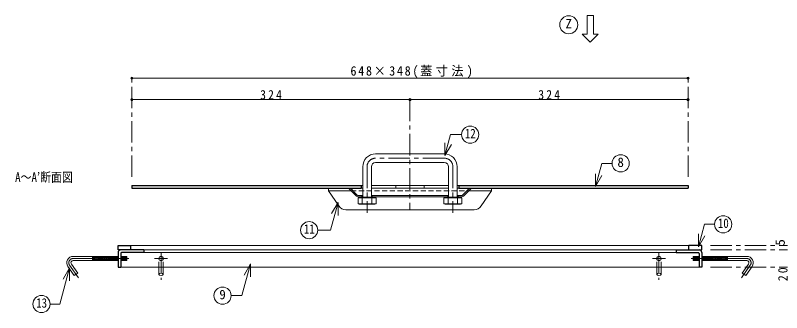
# Model space of a CAD drawing. Units: millimetres at full size, sheet at 1:5. Extents: x -1051 to 974, y -705 to 700.
# Drawn here: x -601 to 292, y -225 to 121 of the extents above; entities that cross this region are included whole.
import ezdxf
from ezdxf.enums import TextEntityAlignment as Align

# ---------------------------------------------------------------- set-up
doc = ezdxf.new("R2010")
doc.units = ezdxf.units.MM
doc.header["$LTSCALE"] = 5
doc.header["$PDMODE"] = 32
doc.header["$PDSIZE"] = 2.5
doc.linetypes.add('CHAIN1', pattern=[8, 5, -1, 1, -1])
doc.linetypes.add('DASHED1', pattern=[1.8, 1.2, -0.6])
doc.layers.add('0-0____1', color=4, linetype='Continuous', lineweight=9)
doc.styles.add('ＭＳ ゴシック', font='')
doc.styles.get('ＭＳ ゴシック').set_extended_font_data('MS Gothic')

msp = doc.modelspace()

# ---------------------------------------------------------------- linework, layer by layer
at = {"layer": '0-0____1'}
for p, q in [((65.178, 120.978), (72.678, 120.978)), ((65.178, 99.103), (65.178, 120.978)), ((72.678, 120.978), (72.678, 99.103)), ((59.553, 99.103), (65.178, 99.103)), ((182.928, 47.928), (-465.072, 47.928)), ((-465.072, 22.928), (-141.072, 22.928)), ((-141.072, 22.928), (182.928, 22.928)), ((-124.489, -77.072), (-157.656, -77.072)), ((-157.656, -80.272), (-124.489, -80.272)), ((-224.05, -100.905), (-236.072, -83.272)), ((-196.072, -88.772), (-197.072, -88.772)), ((-185.072, -88.772), (-186.072, -88.772)), ((-97.072, -88.772), (-96.072, -88.772)), ((-86.072, -88.772), (-85.072, -88.772)), ((-58.095, -100.905), (-46.072, -83.272)), ((-196.072, -90.272), (-197.072, -90.272)), ((-185.072, -90.272), (-186.072, -90.272)), ((-96.072, -90.272), (-97.072, -90.272)), ((-85.072, -90.272), (-86.072, -90.272)), ((-215.787, -105.272), (-66.357, -105.272)), ((183.928, -147.072), (-466.072, -147.072)), ((-510.971, -164.572), (-510.971, -159.572)), ((-510.101, -159.572), (-510.509, -164.572)), ((-509.098, -159.572), (-509.506, -164.572)), ((-508.094, -159.572), (-508.503, -164.572)), ((-507.091, -159.572), (-507.499, -164.572)), ((-506.088, -159.572), (-506.496, -164.572)), ((-505.084, -159.572), (-505.493, -164.572)), ((-504.081, -159.572), (-504.489, -164.572)), ((-503.078, -159.572), (-503.486, -164.572)), ((-502.074, -159.572), (-502.483, -164.572)), ((-501.071, -159.572), (-501.479, -164.572)), ((-500.068, -159.572), (-500.476, -164.572)), ((-499.064, -159.572), (-499.473, -164.572)), ((-498.061, -159.572), (-498.469, -164.572)), ((-497.058, -159.572), (-497.466, -164.572)), ((-496.054, -159.572), (-496.463, -164.572)), ((-495.051, -159.572), (-495.459, -164.572)), ((-494.048, -159.572), (-494.456, -164.572)), ((-493.044, -159.572), (-493.453, -164.572)), ((-492.041, -159.572), (-492.449, -164.572)), ((-491.038, -159.572), (-491.446, -164.572)), ((-490.034, -159.572), (-490.443, -164.572)), ((-489.031, -159.572), (-489.439, -164.572)), ((-488.028, -159.572), (-488.436, -164.572)), ((-487.024, -159.572), (-487.433, -164.572)), ((-486.021, -159.572), (-486.429, -164.572)), ((-485.018, -159.572), (-485.426, -164.572)), ((-484.014, -159.572), (-484.423, -164.572)), ((-483.011, -159.572), (-483.419, -164.572)), ((-482.008, -159.572), (-482.416, -164.572)), ((-481.072, -160.404), (-481.413, -164.572)), ((-477.994, -159.572), (-478.072, -160.527)), ((-476.991, -159.572), (-477.399, -164.572)), ((-475.988, -159.572), (-476.396, -164.572)), ((-474.984, -159.572), (-475.393, -164.572)), ((-473.981, -159.572), (-474.389, -164.572)), ((-472.978, -159.572), (-473.386, -164.572)), ((-471.974, -159.572), (-472.383, -164.572)), ((-470.971, -159.572), (-471.379, -164.572)), ((188.826, -159.572), (189.235, -164.572)), ((189.83, -159.572), (190.238, -164.572)), ((190.833, -159.572), (191.241, -164.572)), ((191.836, -159.572), (192.245, -164.572)), ((192.84, -159.572), (193.248, -164.572)), ((193.843, -159.572), (194.251, -164.572)), ((194.846, -159.572), (195.255, -164.572)), ((195.85, -159.572), (195.928, -160.527)), ((198.928, -160.404), (199.268, -164.572)), ((199.863, -159.572), (200.271, -164.572)), ((200.866, -159.572), (201.275, -164.572)), ((201.87, -159.572), (202.278, -164.572)), ((202.873, -159.572), (203.281, -164.572)), ((203.876, -159.572), (204.285, -164.572)), ((204.88, -159.572), (205.288, -164.572)), ((205.883, -159.572), (206.291, -164.572)), ((206.886, -159.572), (207.295, -164.572)), ((207.89, -159.572), (208.298, -164.572)), ((208.893, -159.572), (209.301, -164.572)), ((209.896, -159.572), (210.305, -164.572)), ((210.9, -159.572), (211.308, -164.572)), ((211.903, -159.572), (212.311, -164.572)), ((212.906, -159.572), (213.315, -164.572)), ((213.91, -159.572), (214.318, -164.572)), ((214.913, -159.572), (215.321, -164.572)), ((215.916, -159.572), (216.325, -164.572)), ((216.92, -159.572), (217.328, -164.572)), ((217.923, -159.572), (218.331, -164.572)), ((218.926, -159.572), (219.335, -164.572)), ((219.93, -159.572), (220.338, -164.572)), ((220.933, -159.572), (221.341, -164.572)), ((221.936, -159.572), (222.345, -164.572)), ((222.939, -159.572), (223.348, -164.572)), ((223.943, -159.572), (224.351, -164.572)), ((224.946, -159.572), (225.355, -164.572)), ((225.949, -159.572), (226.358, -164.572)), ((226.953, -159.572), (227.361, -164.572)), ((227.956, -159.572), (228.365, -164.572)), ((228.826, -164.572), (228.826, -159.572)), ((195.928, -172.072), (-478.072, -172.072)), ((-433.572, -172.072), (-433.572, -180.569)), ((-428.572, -172.072), (-428.572, -180.569)), ((146.428, -172.072), (146.428, -180.569)), ((151.428, -172.072), (151.428, -180.569))]:
    msp.add_line(p, q, dxfattribs=at)
at = {"layer": '0-0____1', "linetype": 'CHAIN1'}
for p, q in [((-465.072, -67.072), (-465.072, 47.928)), ((182.928, -67.072), (182.928, 47.928)), ((-141.072, 22.928), (-141.072, -105.272)), ((-101.072, -45.272), (-181.072, -45.272)), ((-191.072, -55.272), (-191.072, -108.772)), ((-91.072, -55.272), (-91.072, -108.772)), ((208.928, -147.072), (298.928, -147.072)), ((-431.072, -154.572), (-431.072, -187.003)), ((148.928, -154.572), (148.928, -187.003)), ((208.928, -152.072), (298.928, -152.072)), ((-533.467, -162.072), (-465.971, -162.072)), ((-438.572, -162.072), (-423.572, -162.072)), ((156.428, -162.072), (141.428, -162.072)), ((251.323, -162.072), (183.826, -162.072)), ((-537.563, -169.939), (-527.252, -184.665)), ((208.928, -172.072), (298.928, -172.072)), ((255.418, -169.939), (245.108, -184.665))]:
    msp.add_line(p, q, dxfattribs=at)
at = {"layer": '0-0____1', "color": 7, "lineweight": 18}
for p, q in [((-100.365, -42.262), (-100.365, -27.262)), ((-100.365, -42.262), (-92.865, -29.271)), ((-101.072, -40.272), (-181.072, -40.272)), ((-101.072, -50.272), (-181.072, -50.272)), ((-196.072, -55.272), (-196.072, -90.772)), ((-186.072, -55.272), (-186.072, -90.772)), ((-96.072, -55.272), (-96.072, -80.272)), ((-86.072, -55.272), (-86.072, -80.272)), ((75.011, -78.425), (75.011, -63.425)), ((75.011, -78.425), (82.511, -65.435)), ((-236.072, -80.272), (-236.072, -83.272)), ((-203.451, -89.393), (-212.572, -80.272)), ((-202.83, -87.893), (-210.451, -80.272)), ((-198.072, -77.072), (-196.072, -77.072)), ((-198.072, -80.272), (-196.072, -80.272)), ((-186.072, -77.072), (-157.656, -77.072)), ((-186.072, -80.272), (-157.656, -80.272)), ((-157.656, -77.072), (-157.656, -80.272)), ((-124.489, -77.072), (-124.489, -80.272)), ((-124.489, -77.072), (-96.072, -77.072)), ((-124.489, -80.272), (-96.072, -80.272)), ((-96.072, -80.272), (-96.072, -90.772)), ((-84.072, -77.072), (-86.072, -77.072)), ((-86.072, -80.272), (-86.072, -90.772)), ((-86.072, -80.272), (-84.072, -80.272)), ((-79.315, -87.893), (-71.694, -80.272)), ((-78.694, -89.393), (-69.572, -80.272)), ((-46.072, -80.272), (-46.072, -83.272)), ((-236.072, -83.272), (-209.572, -83.272)), ((-185.072, -88.772), (-97.072, -88.772)), ((-97.072, -88.772), (-97.072, -90.272)), ((-72.572, -83.272), (-46.072, -83.272)), ((-224.889, -96.823), (-232.389, -109.814)), ((-224.889, -96.823), (-224.889, -111.823)), ((-201.572, -91.272), (-180.572, -91.272)), ((-201.572, -91.272), (-201.572, -98.272)), ((-201.33, -90.272), (-197.072, -90.272)), ((-200.072, -90.772), (-182.072, -90.772)), ((-196.572, -91.272), (-196.572, -98.272)), ((-191.072, -90.772), (-185.572, -91.272)), ((-185.572, -91.272), (-182.072, -90.772)), ((-185.572, -91.272), (-185.572, -98.272)), ((-182.072, -90.772), (-180.572, -91.272)), ((-180.572, -91.272), (-180.572, -98.272)), ((-101.572, -91.272), (-80.572, -91.272)), ((-100.072, -90.772), (-82.072, -90.772)), ((-96.572, -91.272), (-91.072, -90.772)), ((-96.572, -91.272), (-96.572, -98.272)), ((-85.572, -91.272), (-85.572, -98.272)), ((-201.572, -98.272), (-180.572, -98.272)), ((-201.572, -98.272), (-200.072, -98.772)), ((-200.072, -98.772), (-196.572, -98.272)), ((-200.072, -98.772), (-182.072, -98.772)), ((-180.572, -98.272), (-182.072, -98.772)), ((-101.572, -98.272), (-80.572, -98.272)), ((-100.072, -98.772), (-96.572, -98.272)), ((-80.572, -98.272), (-82.072, -98.772)), ((194.994, -148.474), (194.994, -133.474)), ((194.994, -148.474), (202.494, -135.484)), ((-533.467, -159.572), (-481.072, -159.572)), ((-478.072, -159.572), (-470.971, -159.572)), ((-470.971, -164.572), (-470.971, -159.572)), ((-451.072, -152.072), (168.928, -152.072)), ((-451.072, -155.072), (168.928, -155.072)), ((188.826, -164.572), (188.826, -159.572)), ((195.928, -159.572), (188.826, -159.572)), ((251.323, -159.572), (198.928, -159.572)), ((-533.467, -164.572), (-481.072, -164.572)), ((-478.072, -164.572), (-470.971, -164.572)), ((-326.863, -168.292), (-334.363, -181.282)), ((-326.863, -168.292), (-326.863, -183.292)), ((195.928, -164.572), (188.826, -164.572)), ((251.323, -164.572), (198.928, -164.572)), ((-537.623, -172.94), (-545.123, -185.93)), ((-539.611, -171.373), (-532.168, -182.003)), ((-537.623, -172.94), (-537.623, -187.94)), ((257.466, -171.373), (250.023, -182.003))]:
    msp.add_line(p, q, dxfattribs=at)
at = {"layer": '0-0____1', "color": 5, "lineweight": 25}
for p, q in [((-465.072, -77.072), (-465.072, -80.272)), ((-465.072, -77.072), (-198.072, -77.072)), ((-465.072, -80.272), (-198.072, -80.272)), ((-198.072, -77.072), (-198.072, -80.272)), ((-84.072, -77.072), (182.928, -77.072)), ((-84.072, -77.072), (-84.072, -80.272)), ((-84.072, -80.272), (182.928, -80.272)), ((182.928, -77.072), (182.928, -80.272)), ((-481.072, -152.072), (-481.072, -147.072)), ((-481.072, -147.072), (-466.072, -147.072)), ((-466.072, -152.072), (-466.072, -147.072)), ((198.928, -147.072), (183.928, -147.072)), ((183.928, -152.072), (183.928, -147.072)), ((198.928, -152.072), (198.928, -147.072)), ((-451.072, -152.072), (-481.072, -152.072)), ((-481.072, -155.072), (-481.072, -172.072)), ((-478.072, -156.072), (-478.072, -172.072)), ((-451.072, -155.072), (-477.072, -155.072)), ((-451.072, -152.072), (-451.072, -155.072)), ((168.928, -152.072), (198.928, -152.072)), ((168.928, -152.072), (168.928, -155.072)), ((168.928, -155.072), (194.928, -155.072)), ((195.928, -156.072), (195.928, -172.072)), ((198.928, -155.072), (198.928, -172.072)), ((-481.072, -172.072), (-478.072, -172.072)), ((198.928, -172.072), (195.928, -172.072))]:
    msp.add_line(p, q, dxfattribs=at)
at = {"layer": '0-0____1', "linetype": 'DASHED1'}
for p, q in [((-209.572, -83.272), (-72.572, -83.272)), ((-433.572, -172.072), (-433.572, -162.072)), ((-428.572, -172.072), (-428.572, -162.072)), ((146.428, -172.072), (146.428, -162.072)), ((151.428, -172.072), (151.428, -162.072))]:
    msp.add_line(p, q, dxfattribs=at)
at = {"layer": '0-0____1'}
msp.add_lwpolyline([(59.553, 99.103), (68.928, 89.728), (78.303, 99.103), (72.678, 99.103)], dxfattribs=at)
at = {"layer": '0-0____1', "color": 7, "lineweight": 18}
for points in [[(-100.365, -42.262), (-93.822, -17.843), (-80.891, -17.843)], [(75.011, -78.425), (82.281, -51.294), (94.4, -51.294)], [(-200.708, -88.772), (-197.072, -88.772), (-197.072, -90.272)], [(-185.072, -88.772), (-185.072, -90.272), (-97.072, -90.272)], [(-81.436, -88.772), (-85.072, -88.772), (-85.072, -90.272), (-80.815, -90.272)], [(-224.889, -96.823), (-233.517, -129.026), (-248.48, -129.026)], [(-201.572, -91.272), (-200.072, -90.772), (-196.572, -91.272), (-191.072, -90.772)], [(-101.572, -91.272), (-100.072, -90.772), (-96.572, -91.272)], [(-101.572, -91.272), (-101.572, -98.272), (-100.072, -98.772), (-82.072, -98.772)], [(-91.072, -90.772), (-85.572, -91.272), (-82.072, -90.772), (-80.572, -91.272), (-80.572, -98.272)], [(-196.572, -98.272), (-191.072, -98.772), (-185.572, -98.272), (-182.072, -98.772)], [(-96.572, -98.272), (-91.072, -98.772), (-85.572, -98.272), (-82.072, -98.772)], [(194.994, -148.474), (202.012, -122.282), (213.858, -122.282)], [(-535.515, -168.505), (-528.072, -179.135), (-532.168, -182.003)], [(-326.863, -168.292), (-336.78, -205.302), (-349.385, -205.302)], [(253.371, -168.505), (245.928, -179.135), (250.023, -182.003)], [(-537.623, -172.94), (-548.919, -215.095), (-560.267, -215.095)]]:
    msp.add_lwpolyline(points, dxfattribs=at)
for centre, radius in [((43.928, 110.041), 10.5), ((-70.891, -17.843), 10), ((104.4, -51.294), 10), ((223.858, -122.282), 10), ((-258.48, -129.026), 10), ((-359.385, -205.302), 10), ((-570.267, -215.095), 10)]:
    msp.add_circle(centre, radius, dxfattribs=at)
at = {"layer": '0-0____1'}
for centre in [(-431.072, -162.072), (148.928, -162.072)]:
    msp.add_circle(centre, 2.5, dxfattribs=at)
at = {"layer": '0-0____1', "color": 7, "lineweight": 18}
for centre, radius, start, end in [((-181.072, -55.272), 15, 90, 180), ((-101.072, -55.272), 15, 0, 90), ((-181.072, -55.272), 5, 90, 180), ((-101.072, -55.272), 5, 0, 90), ((-200.708, -85.772), 3, 225, 270), ((-81.436, -85.772), 3, 270, 315), ((-201.33, -87.272), 3, 225, 270), ((-80.815, -87.272), 3, 270, 315), ((-533.467, -167.072), 7.5, 90, 215), ((251.323, -167.072), 7.5, 325, 90), ((-533.467, -167.072), 2.5, 90, 215), ((251.323, -167.072), 2.5, 325, 90)]:
    msp.add_arc(centre, radius, start, end, dxfattribs=at)
at = {"layer": '0-0____1', "linetype": 'CHAIN1'}
for centre, radius, start, end in [((-181.072, -55.272), 10, 90, 180), ((-101.072, -55.272), 10, 0, 90), ((-533.467, -167.072), 5, 90, 215), ((251.323, -167.072), 5, 325, 90)]:
    msp.add_arc(centre, radius, start, end, dxfattribs=at)
at = {"layer": '0-0____1'}
for centre, start, end in [((-215.787, -95.272), 214.28688, 270), ((-66.357, -95.272), 270, 325.71312)]:
    msp.add_arc(centre, 10, start, end, dxfattribs=at)
at = {"layer": '0-0____1', "color": 5, "lineweight": 25}
for centre, radius, start, end in [((-478.072, -155.072), 3, 90, 180), ((-477.072, -156.072), 1, 90, 180), ((194.928, -156.072), 1, 0, 90), ((195.928, -155.072), 3, 0, 90)]:
    msp.add_arc(centre, radius, start, end, dxfattribs=at)
at = {"layer": '0-0____1'}
for centre in [(-431.072, -180.559), (148.928, -180.559)]:
    msp.add_ellipse(centre, major_axis=(2.5, 0), ratio=0.57, dxfattribs=at)
for p in [(-465.072, 47.928), (182.928, 47.928), (-465.072, 22.928), (-141.072, 22.928), (182.928, 22.928)]:
    msp.add_point(p, dxfattribs=at)

# ---------------------------------------------------------------- texts
at = {"layer": '0-0____1', "color": 7, "style": 'ＭＳ ゴシック'}
for s, p in [('Z', (40.178, 102.541)), ('8', (100.65, -58.794)), ('9', (-363.135, -212.802))]:
    msp.add_text(s, height=11, dxfattribs=at).set_placement(p, align=Align.BOTTOM_LEFT)
at = {"layer": '0-0____1', "color": 7, "style": 'ＭＳ ゴシック', "width": 0.85}
for s, p in [('12', (-77.141, -25.343)), ('A～A’断面図', (-601.072, -76.172)), ('10', (217.608, -129.782)), ('11', (-264.73, -136.526)), ('13', (-576.517, -222.595))]:
    msp.add_text(s, height=11, dxfattribs=at).set_placement(p, align=Align.BOTTOM_LEFT)
at = {"layer": '0-0____1', "color": 7, "style": 'ＭＳ ゴシック'}
msp.add_text('5', height=11, rotation=90, dxfattribs=at).set_placement((298.928, -147.072), align=Align.BOTTOM_LEFT)
at = {"layer": '0-0____1', "color": 7, "char_height": 11, "attachment_point": 7, "style": 'ＭＳ ゴシック'}
for s, insert in [('\\T1.27;\\W0.95;648×348(蓋寸法)', (-210.447, 47.928)), ('\\T1.38;\\W0.9;324', (-315.572, 22.928)), ('\\T1.38;\\W0.9;324', (8.428, 22.928))]:
    msp.add_mtext(s, dxfattribs=dict(at, insert=insert))
at = {"layer": '0-0____1', "color": 7, "insert": (298.928, -188.322), "char_height": 11, "attachment_point": 7, "rotation": 90, "style": 'ＭＳ ゴシック'}
msp.add_mtext('\\T1.36;\\W0.9;20', dxfattribs=at)

doc.saveas('drawing.dxf')
